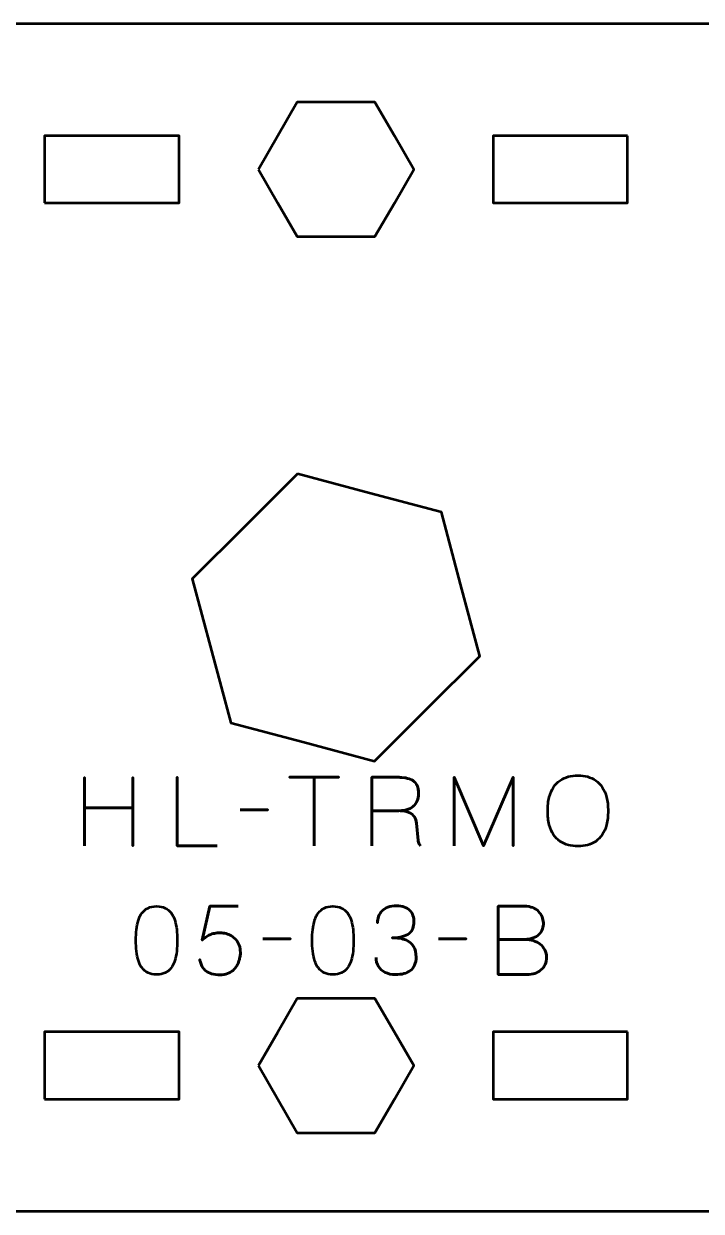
# Model space of a CAD drawing. Header units: centimetres. Extents: x -20.1 to -0.8, y -20.5 to -9.2.
# Drawn here: x -6.89 to -3.87, y -20.5 to -15.2 of the extents above; entities that cross this region are included whole.
import ezdxf

# ---------------------------------------------------------------- set-up
doc = ezdxf.new("R2010")
doc.units = ezdxf.units.CM
doc.header["$MEASUREMENT"] = 0
doc.layers.add('Layer 1', color=7, linetype='Continuous')

msp = doc.modelspace()

# ---------------------------------------------------------------- linework, layer by layer
at = {"layer": 'Layer 1', "lineweight": 53}
for points, knots in [([(-10.15, -15.69992), (-10.14992, -15.42286), (-9.92685, -15.19998), (-9.6499, -15.19998), (-9.6499, -15.19998), (-6.88331, -15.19998), (-4.11669, -15.19998), (-1.3501, -15.19998), (-1.3501, -15.19998), (-1.0731, -15.19998), (-0.85, -15.42307), (-0.85, -15.70007), (-0.85, -15.70007), (-0.85, -15.70007), (-0.85, -19.99993), (-0.85, -19.99993), (-0.85, -19.99993), (-0.85, -20.27706), (-1.0731, -20.50002), (-1.3501, -20.50002), (-1.3501, -20.50002), (-4.11669, -20.50002), (-6.88331, -20.50002), (-9.6499, -20.50002), (-9.6499, -20.50002), (-9.9269, -20.50002), (-10.15, -20.27693), (-10.15, -19.99993), (-10.15, -19.99993), (-10.15, -19.99993), (-10.15, -15.69992), (-10.15, -15.69992)], [0, 0, 0, 0, 0.125, 0.125, 0.125, 0.125, 0.25, 0.25, 0.25, 0.25, 0.375, 0.375, 0.375, 0.375, 0.5, 0.5, 0.5, 0.5, 0.625, 0.625, 0.625, 0.625, 0.75, 0.75, 0.75, 0.75, 0.875, 0.875, 0.875, 0.875, 1, 1, 1, 1]), ([(-5.84641, -15.85001), (-5.84641, -15.85001), (-5.75981, -15.7), (-5.75981, -15.7), (-5.75981, -15.7), (-5.75981, -15.7), (-5.67321, -15.55001), (-5.67321, -15.55001), (-5.67321, -15.55001), (-5.67321, -15.55001), (-5.5, -15.55001), (-5.5, -15.55001), (-5.5, -15.55001), (-5.5, -15.55001), (-5.32679, -15.55001), (-5.32679, -15.55001), (-5.32679, -15.55001), (-5.32679, -15.55001), (-5.24019, -15.7), (-5.24019, -15.7), (-5.24019, -15.7), (-5.24019, -15.7), (-5.15359, -15.85001), (-5.15359, -15.85001), (-5.15359, -15.85001), (-5.15359, -15.85001), (-5.24019, -16.00002), (-5.24019, -16.00002), (-5.24019, -16.00002), (-5.24019, -16.00002), (-5.32679, -16.15001), (-5.32679, -16.15001), (-5.32679, -16.15001), (-5.32679, -16.15001), (-5.5, -16.15001), (-5.5, -16.15001), (-5.5, -16.15001), (-5.5, -16.15001), (-5.67321, -16.15001), (-5.67321, -16.15001), (-5.67321, -16.15001), (-5.67321, -16.15001), (-5.75981, -16.00002), (-5.75981, -16.00002), (-5.75981, -16.00002), (-5.75981, -16.00002), (-5.84641, -15.85001), (-5.84641, -15.85001)], [0, 0, 0, 0, 0.0833333, 0.0833333, 0.0833333, 0.0833333, 0.1666667, 0.1666667, 0.1666667, 0.1666667, 0.25, 0.25, 0.25, 0.25, 0.3333333, 0.3333333, 0.3333333, 0.3333333, 0.4166667, 0.4166667, 0.4166667, 0.4166667, 0.5, 0.5, 0.5, 0.5, 0.5833333, 0.5833333, 0.5833333, 0.5833333, 0.6666667, 0.6666667, 0.6666667, 0.6666667, 0.75, 0.75, 0.75, 0.75, 0.8333333, 0.8333333, 0.8333333, 0.8333333, 0.9166667, 0.9166667, 0.9166667, 0.9166667, 1, 1, 1, 1]), ([(-6.79995, -15.99993), (-6.79995, -15.99993), (-6.79995, -15.69992), (-6.79995, -15.69992), (-6.79995, -15.69992), (-6.79995, -15.69992), (-6.19996, -15.69992), (-6.19996, -15.69992), (-6.19996, -15.69992), (-6.19996, -15.69992), (-6.19996, -15.99993), (-6.19996, -15.99993), (-6.19996, -15.99993), (-6.19996, -15.99993), (-6.79995, -15.99993), (-6.79995, -15.99993)], [0, 0, 0, 0, 0.25, 0.25, 0.25, 0.25, 0.5, 0.5, 0.5, 0.5, 0.75, 0.75, 0.75, 0.75, 1, 1, 1, 1]), ([(-4.20005, -15.69993), (-4.20005, -15.69993), (-4.20005, -15.99993), (-4.20005, -15.99993), (-4.20005, -15.99993), (-4.20005, -15.99993), (-4.80004, -15.99993), (-4.80004, -15.99993), (-4.80004, -15.99993), (-4.80004, -15.99993), (-4.80004, -15.69993), (-4.80004, -15.69993), (-4.80004, -15.69993), (-4.80004, -15.69993), (-4.20005, -15.69993), (-4.20005, -15.69993)], [0, 0, 0, 0, 0.25, 0.25, 0.25, 0.25, 0.5, 0.5, 0.5, 0.5, 0.75, 0.75, 0.75, 0.75, 1, 1, 1, 1]), ([(-5.67184, -17.20867), (-5.67184, -17.20867), (-5.35118, -17.29459), (-5.35118, -17.29459), (-5.35118, -17.29459), (-5.35118, -17.29459), (-5.03052, -17.38051), (-5.03052, -17.38051), (-5.03052, -17.38051), (-5.03052, -17.38051), (-4.94459, -17.70118), (-4.94459, -17.70118), (-4.94459, -17.70118), (-4.94459, -17.70118), (-4.85867, -18.02185), (-4.85867, -18.02185), (-4.85867, -18.02185), (-4.85867, -18.02185), (-5.09341, -18.25659), (-5.09341, -18.25659), (-5.09341, -18.25659), (-5.09341, -18.25659), (-5.32816, -18.49133), (-5.32816, -18.49133), (-5.32816, -18.49133), (-5.32816, -18.49133), (-5.64882, -18.40541), (-5.64882, -18.40541), (-5.64882, -18.40541), (-5.64882, -18.40541), (-5.96948, -18.31949), (-5.96948, -18.31949), (-5.96948, -18.31949), (-5.96948, -18.31949), (-6.05541, -17.99882), (-6.05541, -17.99882), (-6.05541, -17.99882), (-6.05541, -17.99882), (-6.14133, -17.67815), (-6.14133, -17.67815), (-6.14133, -17.67815), (-6.14133, -17.67815), (-5.90659, -17.44341), (-5.90659, -17.44341), (-5.90659, -17.44341), (-5.90659, -17.44341), (-5.67184, -17.20867), (-5.67184, -17.20867)], [0, 0, 0, 0, 0.0833333, 0.0833333, 0.0833333, 0.0833333, 0.1666667, 0.1666667, 0.1666667, 0.1666667, 0.25, 0.25, 0.25, 0.25, 0.3333333, 0.3333333, 0.3333333, 0.3333333, 0.4166667, 0.4166667, 0.4166667, 0.4166667, 0.5, 0.5, 0.5, 0.5, 0.5833333, 0.5833333, 0.5833333, 0.5833333, 0.6666667, 0.6666667, 0.6666667, 0.6666667, 0.75, 0.75, 0.75, 0.75, 0.8333333, 0.8333333, 0.8333333, 0.8333333, 0.9166667, 0.9166667, 0.9166667, 0.9166667, 1, 1, 1, 1]), ([(-5.84641, -19.85001), (-5.84641, -19.85001), (-5.75981, -19.7), (-5.75981, -19.7), (-5.75981, -19.7), (-5.75981, -19.7), (-5.67321, -19.55001), (-5.67321, -19.55001), (-5.67321, -19.55001), (-5.67321, -19.55001), (-5.5, -19.55001), (-5.5, -19.55001), (-5.5, -19.55001), (-5.5, -19.55001), (-5.32679, -19.55001), (-5.32679, -19.55001), (-5.32679, -19.55001), (-5.32679, -19.55001), (-5.24019, -19.7), (-5.24019, -19.7), (-5.24019, -19.7), (-5.24019, -19.7), (-5.15359, -19.85001), (-5.15359, -19.85001), (-5.15359, -19.85001), (-5.15359, -19.85001), (-5.24019, -20.00002), (-5.24019, -20.00002), (-5.24019, -20.00002), (-5.24019, -20.00002), (-5.32679, -20.15001), (-5.32679, -20.15001), (-5.32679, -20.15001), (-5.32679, -20.15001), (-5.5, -20.15001), (-5.5, -20.15001), (-5.5, -20.15001), (-5.5, -20.15001), (-5.67321, -20.15001), (-5.67321, -20.15001), (-5.67321, -20.15001), (-5.67321, -20.15001), (-5.75981, -20.00002), (-5.75981, -20.00002), (-5.75981, -20.00002), (-5.75981, -20.00002), (-5.84641, -19.85001), (-5.84641, -19.85001)], [0, 0, 0, 0, 0.0833333, 0.0833333, 0.0833333, 0.0833333, 0.1666667, 0.1666667, 0.1666667, 0.1666667, 0.25, 0.25, 0.25, 0.25, 0.3333333, 0.3333333, 0.3333333, 0.3333333, 0.4166667, 0.4166667, 0.4166667, 0.4166667, 0.5, 0.5, 0.5, 0.5, 0.5833333, 0.5833333, 0.5833333, 0.5833333, 0.6666667, 0.6666667, 0.6666667, 0.6666667, 0.75, 0.75, 0.75, 0.75, 0.8333333, 0.8333333, 0.8333333, 0.8333333, 0.9166667, 0.9166667, 0.9166667, 0.9166667, 1, 1, 1, 1]), ([(-6.79995, -19.99993), (-6.79995, -19.99993), (-6.79995, -19.69992), (-6.79995, -19.69992), (-6.79995, -19.69992), (-6.79995, -19.69992), (-6.19996, -19.69992), (-6.19996, -19.69992), (-6.19996, -19.69992), (-6.19996, -19.69992), (-6.19996, -19.99993), (-6.19996, -19.99993), (-6.19996, -19.99993), (-6.19996, -19.99993), (-6.79995, -19.99993), (-6.79995, -19.99993)], [0, 0, 0, 0, 0.25, 0.25, 0.25, 0.25, 0.5, 0.5, 0.5, 0.5, 0.75, 0.75, 0.75, 0.75, 1, 1, 1, 1]), ([(-4.20005, -19.69993), (-4.20005, -19.69993), (-4.20005, -19.99993), (-4.20005, -19.99993), (-4.20005, -19.99993), (-4.20005, -19.99993), (-4.80004, -19.99993), (-4.80004, -19.99993), (-4.80004, -19.99993), (-4.80004, -19.99993), (-4.80004, -19.69993), (-4.80004, -19.69993), (-4.80004, -19.69993), (-4.80004, -19.69993), (-4.20005, -19.69993), (-4.20005, -19.69993)], [0, 0, 0, 0, 0.25, 0.25, 0.25, 0.25, 0.5, 0.5, 0.5, 0.5, 0.75, 0.75, 0.75, 0.75, 1, 1, 1, 1])]:
    msp.add_open_spline(points, degree=3, knots=knots, dxfattribs=at)
at = {"layer": 'Layer 1', "color": 5, "lineweight": 53}
for points, knots in [([(-6.62161, -18.86838), (-6.62161, -18.86838), (-6.62161, -18.69947), (-6.62161, -18.69947), (-6.62161, -18.69947), (-6.62161, -18.69947), (-6.40614, -18.69947), (-6.40614, -18.69947), (-6.40614, -18.69947), (-6.40614, -18.69947), (-6.40614, -18.86838), (-6.40614, -18.86838), (-6.40614, -18.86838), (-6.40614, -18.86838), (-6.40614, -18.56358), (-6.40614, -18.56358), (-6.40614, -18.56358), (-6.40614, -18.56358), (-6.40614, -18.69947), (-6.40614, -18.69947), (-6.40614, -18.69947), (-6.40614, -18.69947), (-6.62161, -18.69947), (-6.62161, -18.69947), (-6.62161, -18.69947), (-6.62161, -18.69947), (-6.62161, -18.56358), (-6.62161, -18.56358), (-6.62161, -18.56358), (-6.62161, -18.56358), (-6.62161, -18.86838), (-6.62161, -18.86838)], [0, 0, 0, 0, 0.125, 0.125, 0.125, 0.125, 0.25, 0.25, 0.25, 0.25, 0.375, 0.375, 0.375, 0.375, 0.5, 0.5, 0.5, 0.5, 0.625, 0.625, 0.625, 0.625, 0.75, 0.75, 0.75, 0.75, 0.875, 0.875, 0.875, 0.875, 1, 1, 1, 1]), ([(-6.03022, -18.86838), (-6.03022, -18.86838), (-6.20844, -18.86838), (-6.20844, -18.86838), (-6.20844, -18.86838), (-6.20844, -18.86838), (-6.20844, -18.56316), (-6.20844, -18.56316), (-6.20844, -18.56316), (-6.20844, -18.56316), (-6.20844, -18.86838), (-6.20844, -18.86838), (-6.20844, -18.86838), (-6.20844, -18.86838), (-6.03022, -18.86838), (-6.03022, -18.86838)], [0, 0, 0, 0, 0.25, 0.25, 0.25, 0.25, 0.5, 0.5, 0.5, 0.5, 0.75, 0.75, 0.75, 0.75, 1, 1, 1, 1]), ([(-5.59843, -18.86838), (-5.59843, -18.86838), (-5.59843, -18.56316), (-5.59843, -18.56316), (-5.59843, -18.56316), (-5.59843, -18.56316), (-5.70807, -18.56316), (-5.70807, -18.56316), (-5.70807, -18.56316), (-5.70807, -18.56316), (-5.48794, -18.56316), (-5.48794, -18.56316), (-5.48794, -18.56316), (-5.48794, -18.56316), (-5.59843, -18.56316), (-5.59843, -18.56316), (-5.59843, -18.56316), (-5.59843, -18.56316), (-5.59843, -18.86838), (-5.59843, -18.86838)], [0, 0, 0, 0, 0.2, 0.2, 0.2, 0.2, 0.4, 0.4, 0.4, 0.4, 0.6, 0.6, 0.6, 0.6, 0.8, 0.8, 0.8, 0.8, 1, 1, 1, 1]), ([(-5.3402, -18.86838), (-5.3402, -18.86838), (-5.3402, -18.56316), (-5.3402, -18.56316), (-5.3402, -18.56316), (-5.3402, -18.56316), (-5.22886, -18.56316), (-5.22886, -18.56316), (-5.22886, -18.56316), (-5.21334, -18.56316), (-5.20008, -18.56422), (-5.18914, -18.56626), (-5.18914, -18.56626), (-5.17814, -18.56831), (-5.16903, -18.57127), (-5.16184, -18.57515), (-5.16184, -18.57515), (-5.15464, -18.57903), (-5.149, -18.58376), (-5.14483, -18.58933), (-5.14483, -18.58933), (-5.1406, -18.59484), (-5.13764, -18.60112), (-5.13573, -18.6081), (-5.13573, -18.6081), (-5.13383, -18.61509), (-5.1327, -18.62264), (-5.13235, -18.63089), (-5.13235, -18.63089), (-5.13185, -18.64126), (-5.13298, -18.65128), (-5.13566, -18.66095), (-5.13566, -18.66095), (-5.13841, -18.67068), (-5.14314, -18.67936), (-5.14984, -18.68712), (-5.14984, -18.68712), (-5.15662, -18.69489), (-5.16572, -18.70102), (-5.17729, -18.70561), (-5.17729, -18.70561), (-5.18886, -18.71013), (-5.20318, -18.71252), (-5.2204, -18.71259), (-5.2204, -18.71259), (-5.2204, -18.71259), (-5.3402, -18.71259), (-5.3402, -18.71259), (-5.3402, -18.71259), (-5.3402, -18.71259), (-5.2204, -18.71259), (-5.2204, -18.71259), (-5.2204, -18.71259), (-5.20354, -18.71252), (-5.18935, -18.71013), (-5.17785, -18.70561), (-5.17785, -18.70561), (-5.16635, -18.70102), (-5.15718, -18.69489), (-5.15034, -18.68712), (-5.15034, -18.68712), (-5.14349, -18.67936), (-5.1387, -18.67068), (-5.13587, -18.66095), (-5.13587, -18.66095), (-5.13305, -18.65128), (-5.13185, -18.64126), (-5.13235, -18.63089), (-5.13235, -18.63089), (-5.13277, -18.62059), (-5.13453, -18.61128), (-5.13764, -18.60295), (-5.13764, -18.60295), (-5.14067, -18.5947), (-5.14575, -18.58757), (-5.15281, -18.58164), (-5.15281, -18.58164), (-5.15986, -18.57572), (-5.1696, -18.57113), (-5.18195, -18.56796), (-5.18195, -18.56796), (-5.19429, -18.56478), (-5.20996, -18.56316), (-5.22886, -18.56316), (-5.22886, -18.56316), (-5.22886, -18.56316), (-5.3402, -18.56316), (-5.3402, -18.56316), (-5.3402, -18.56316), (-5.3402, -18.56316), (-5.3402, -18.86838), (-5.3402, -18.86838)], [0, 0, 0, 0, 0.0434783, 0.0434783, 0.0434783, 0.0434783, 0.0869565, 0.0869565, 0.0869565, 0.0869565, 0.1304348, 0.1304348, 0.1304348, 0.1304348, 0.173913, 0.173913, 0.173913, 0.173913, 0.2173913, 0.2173913, 0.2173913, 0.2173913, 0.2608696, 0.2608696, 0.2608696, 0.2608696, 0.3043478, 0.3043478, 0.3043478, 0.3043478, 0.3478261, 0.3478261, 0.3478261, 0.3478261, 0.3913043, 0.3913043, 0.3913043, 0.3913043, 0.4347826, 0.4347826, 0.4347826, 0.4347826, 0.4782609, 0.4782609, 0.4782609, 0.4782609, 0.5217391, 0.5217391, 0.5217391, 0.5217391, 0.5652174, 0.5652174, 0.5652174, 0.5652174, 0.6086957, 0.6086957, 0.6086957, 0.6086957, 0.6521739, 0.6521739, 0.6521739, 0.6521739, 0.6956522, 0.6956522, 0.6956522, 0.6956522, 0.7391304, 0.7391304, 0.7391304, 0.7391304, 0.7826087, 0.7826087, 0.7826087, 0.7826087, 0.826087, 0.826087, 0.826087, 0.826087, 0.8695652, 0.8695652, 0.8695652, 0.8695652, 0.9130435, 0.9130435, 0.9130435, 0.9130435, 0.9565217, 0.9565217, 0.9565217, 0.9565217, 1, 1, 1, 1]), ([(-4.97317, -18.86838), (-4.97317, -18.86838), (-4.97317, -18.56316), (-4.97317, -18.56316), (-4.97317, -18.56316), (-4.97317, -18.56316), (-4.84194, -18.86838), (-4.84194, -18.86838), (-4.84194, -18.86838), (-4.84194, -18.86838), (-4.71028, -18.56316), (-4.71028, -18.56316), (-4.71028, -18.56316), (-4.71028, -18.56316), (-4.71028, -18.86838), (-4.71028, -18.86838), (-4.71028, -18.86838), (-4.71028, -18.86838), (-4.71028, -18.56316), (-4.71028, -18.56316), (-4.71028, -18.56316), (-4.71028, -18.56316), (-4.84194, -18.86838), (-4.84194, -18.86838), (-4.84194, -18.86838), (-4.84194, -18.86838), (-4.97317, -18.56316), (-4.97317, -18.56316), (-4.97317, -18.56316), (-4.97317, -18.56316), (-4.97317, -18.86838), (-4.97317, -18.86838)], [0, 0, 0, 0, 0.125, 0.125, 0.125, 0.125, 0.25, 0.25, 0.25, 0.25, 0.375, 0.375, 0.375, 0.375, 0.5, 0.5, 0.5, 0.5, 0.625, 0.625, 0.625, 0.625, 0.75, 0.75, 0.75, 0.75, 0.875, 0.875, 0.875, 0.875, 1, 1, 1, 1]), ([(-4.42157, -18.87092), (-4.40668, -18.87099), (-4.39257, -18.86923), (-4.3791, -18.86577), (-4.3791, -18.86577), (-4.36569, -18.86224), (-4.35342, -18.85674), (-4.3422, -18.84912), (-4.3422, -18.84912), (-4.33098, -18.84157), (-4.32124, -18.83162), (-4.31299, -18.81934), (-4.31299, -18.81934), (-4.30473, -18.80707), (-4.29838, -18.79218), (-4.29387, -18.77468), (-4.29387, -18.77468), (-4.28928, -18.75719), (-4.28702, -18.73679), (-4.28695, -18.71344), (-4.28695, -18.71344), (-4.28702, -18.69009), (-4.28928, -18.6697), (-4.29387, -18.65213), (-4.29387, -18.65213), (-4.29838, -18.63456), (-4.30473, -18.6196), (-4.31299, -18.60726), (-4.31299, -18.60726), (-4.32124, -18.59491), (-4.33098, -18.58489), (-4.3422, -18.5772), (-4.3422, -18.5772), (-4.35342, -18.56951), (-4.36569, -18.56394), (-4.3791, -18.56034), (-4.3791, -18.56034), (-4.39257, -18.55681), (-4.40668, -18.55505), (-4.42157, -18.55512), (-4.42157, -18.55512), (-4.43646, -18.55505), (-4.45057, -18.55681), (-4.46405, -18.56034), (-4.46405, -18.56034), (-4.47745, -18.56394), (-4.48973, -18.56951), (-4.50095, -18.5772), (-4.50095, -18.5772), (-4.51216, -18.58489), (-4.5219, -18.59491), (-4.53016, -18.60726), (-4.53016, -18.60726), (-4.53841, -18.6196), (-4.54476, -18.63456), (-4.54928, -18.65213), (-4.54928, -18.65213), (-4.55386, -18.6697), (-4.55612, -18.69009), (-4.55619, -18.71344), (-4.55619, -18.71344), (-4.55612, -18.73679), (-4.55386, -18.75719), (-4.54928, -18.77468), (-4.54928, -18.77468), (-4.54476, -18.79218), (-4.53841, -18.80707), (-4.53016, -18.81934), (-4.53016, -18.81934), (-4.5219, -18.83162), (-4.51216, -18.84157), (-4.50095, -18.84912), (-4.50095, -18.84912), (-4.48973, -18.85674), (-4.47745, -18.86224), (-4.46405, -18.86577), (-4.46405, -18.86577), (-4.45057, -18.86923), (-4.43646, -18.87099), (-4.42157, -18.87092)], [0, 0, 0, 0, 0.05, 0.05, 0.05, 0.05, 0.1, 0.1, 0.1, 0.1, 0.15, 0.15, 0.15, 0.15, 0.2, 0.2, 0.2, 0.2, 0.25, 0.25, 0.25, 0.25, 0.3, 0.3, 0.3, 0.3, 0.35, 0.35, 0.35, 0.35, 0.4, 0.4, 0.4, 0.4, 0.45, 0.45, 0.45, 0.45, 0.5, 0.5, 0.5, 0.5, 0.55, 0.55, 0.55, 0.55, 0.6, 0.6, 0.6, 0.6, 0.65, 0.65, 0.65, 0.65, 0.7, 0.7, 0.7, 0.7, 0.75, 0.75, 0.75, 0.75, 0.8, 0.8, 0.8, 0.8, 0.85, 0.85, 0.85, 0.85, 0.9, 0.9, 0.9, 0.9, 0.95, 0.95, 0.95, 0.95, 1, 1, 1, 1]), ([(-4.42157, -18.87092), (-4.40668, -18.87099), (-4.39257, -18.86923), (-4.3791, -18.86577), (-4.3791, -18.86577), (-4.36569, -18.86224), (-4.35342, -18.85674), (-4.3422, -18.84912), (-4.3422, -18.84912), (-4.33098, -18.84157), (-4.32124, -18.83162), (-4.31299, -18.81934), (-4.31299, -18.81934), (-4.30473, -18.80707), (-4.29838, -18.79218), (-4.29387, -18.77468), (-4.29387, -18.77468), (-4.28928, -18.75719), (-4.28702, -18.73679), (-4.28695, -18.71344), (-4.28695, -18.71344), (-4.28702, -18.69009), (-4.28928, -18.6697), (-4.29387, -18.65213), (-4.29387, -18.65213), (-4.29838, -18.63456), (-4.30473, -18.6196), (-4.31299, -18.60726), (-4.31299, -18.60726), (-4.32124, -18.59491), (-4.33098, -18.58489), (-4.3422, -18.5772), (-4.3422, -18.5772), (-4.35342, -18.56951), (-4.36569, -18.56394), (-4.3791, -18.56034), (-4.3791, -18.56034), (-4.39257, -18.55681), (-4.40668, -18.55505), (-4.42157, -18.55512), (-4.42157, -18.55512), (-4.43646, -18.55505), (-4.45057, -18.55681), (-4.46405, -18.56034), (-4.46405, -18.56034), (-4.47745, -18.56394), (-4.48973, -18.56951), (-4.50095, -18.5772), (-4.50095, -18.5772), (-4.51216, -18.58489), (-4.5219, -18.59491), (-4.53016, -18.60726), (-4.53016, -18.60726), (-4.53841, -18.6196), (-4.54476, -18.63456), (-4.54928, -18.65213), (-4.54928, -18.65213), (-4.55386, -18.6697), (-4.55612, -18.69009), (-4.55619, -18.71344), (-4.55619, -18.71344), (-4.55612, -18.73679), (-4.55386, -18.75719), (-4.54928, -18.77468), (-4.54928, -18.77468), (-4.54476, -18.79218), (-4.53841, -18.80707), (-4.53016, -18.81934), (-4.53016, -18.81934), (-4.5219, -18.83162), (-4.51216, -18.84157), (-4.50095, -18.84912), (-4.50095, -18.84912), (-4.48973, -18.85674), (-4.47745, -18.86224), (-4.46405, -18.86577), (-4.46405, -18.86577), (-4.45057, -18.86923), (-4.43646, -18.87099), (-4.42157, -18.87092)], [0, 0, 0, 0, 0.05, 0.05, 0.05, 0.05, 0.1, 0.1, 0.1, 0.1, 0.15, 0.15, 0.15, 0.15, 0.2, 0.2, 0.2, 0.2, 0.25, 0.25, 0.25, 0.25, 0.3, 0.3, 0.3, 0.3, 0.35, 0.35, 0.35, 0.35, 0.4, 0.4, 0.4, 0.4, 0.45, 0.45, 0.45, 0.45, 0.5, 0.5, 0.5, 0.5, 0.55, 0.55, 0.55, 0.55, 0.6, 0.6, 0.6, 0.6, 0.65, 0.65, 0.65, 0.65, 0.7, 0.7, 0.7, 0.7, 0.75, 0.75, 0.75, 0.75, 0.8, 0.8, 0.8, 0.8, 0.85, 0.85, 0.85, 0.85, 0.9, 0.9, 0.9, 0.9, 0.95, 0.95, 0.95, 0.95, 1, 1, 1, 1]), ([(-5.9282, -18.70878), (-5.9282, -18.70878), (-5.80501, -18.70878), (-5.80501, -18.70878), (-5.80501, -18.70878), (-5.80501, -18.70878), (-5.9282, -18.70878), (-5.9282, -18.70878)], [0, 0, 0, 0, 0.5, 0.5, 0.5, 0.5, 1, 1, 1, 1]), ([(-5.12303, -18.86838), (-5.12585, -18.86633), (-5.12797, -18.86386), (-5.12952, -18.86097), (-5.12952, -18.86097), (-5.13108, -18.85808), (-5.13213, -18.85519), (-5.13277, -18.85236), (-5.13277, -18.85236), (-5.13333, -18.84961), (-5.13362, -18.84728), (-5.13362, -18.84552), (-5.13362, -18.84552), (-5.13362, -18.84552), (-5.14124, -18.76847), (-5.14124, -18.76847), (-5.14124, -18.76847), (-5.14208, -18.7574), (-5.14533, -18.74766), (-5.1509, -18.73933), (-5.1509, -18.73933), (-5.15655, -18.73094), (-5.16459, -18.72445), (-5.17517, -18.71972), (-5.17517, -18.71972), (-5.18569, -18.71506), (-5.19881, -18.71267), (-5.21447, -18.71259), (-5.21447, -18.71259), (-5.19881, -18.71267), (-5.18569, -18.71506), (-5.17517, -18.71972), (-5.17517, -18.71972), (-5.16459, -18.72445), (-5.15655, -18.73094), (-5.1509, -18.73933), (-5.1509, -18.73933), (-5.14533, -18.74766), (-5.14208, -18.7574), (-5.14124, -18.76847), (-5.14124, -18.76847), (-5.14124, -18.76847), (-5.13362, -18.84552), (-5.13362, -18.84552), (-5.13362, -18.84552), (-5.13362, -18.84728), (-5.13333, -18.84961), (-5.13277, -18.85236), (-5.13277, -18.85236), (-5.13213, -18.85519), (-5.13108, -18.85808), (-5.12952, -18.86097), (-5.12952, -18.86097), (-5.12797, -18.86386), (-5.12585, -18.86633), (-5.12303, -18.86838)], [0, 0, 0, 0, 0.0714286, 0.0714286, 0.0714286, 0.0714286, 0.1428571, 0.1428571, 0.1428571, 0.1428571, 0.2142857, 0.2142857, 0.2142857, 0.2142857, 0.2857143, 0.2857143, 0.2857143, 0.2857143, 0.3571429, 0.3571429, 0.3571429, 0.3571429, 0.4285714, 0.4285714, 0.4285714, 0.4285714, 0.5, 0.5, 0.5, 0.5, 0.5714286, 0.5714286, 0.5714286, 0.5714286, 0.6428571, 0.6428571, 0.6428571, 0.6428571, 0.7142857, 0.7142857, 0.7142857, 0.7142857, 0.7857143, 0.7857143, 0.7857143, 0.7857143, 0.8571429, 0.8571429, 0.8571429, 0.8571429, 0.9285714, 0.9285714, 0.9285714, 0.9285714, 1, 1, 1, 1]), ([(-6.30051, -19.44369), (-6.2857, -19.44362), (-6.27293, -19.44101), (-6.26227, -19.43593), (-6.26227, -19.43593), (-6.25169, -19.43085), (-6.24287, -19.42358), (-6.23582, -19.41434), (-6.23582, -19.41434), (-6.22883, -19.40503), (-6.22333, -19.39402), (-6.21924, -19.38132), (-6.21924, -19.38132), (-6.21521, -19.36862), (-6.21232, -19.35472), (-6.2107, -19.33948), (-6.2107, -19.33948), (-6.209, -19.32424), (-6.20816, -19.30822), (-6.20823, -19.29129), (-6.20823, -19.29129), (-6.20816, -19.27443), (-6.209, -19.25841), (-6.2107, -19.24324), (-6.2107, -19.24324), (-6.21232, -19.22807), (-6.21521, -19.2141), (-6.21924, -19.2014), (-6.21924, -19.2014), (-6.22333, -19.18877), (-6.22883, -19.17777), (-6.23582, -19.16838), (-6.23582, -19.16838), (-6.24287, -19.15907), (-6.25169, -19.1518), (-6.26227, -19.14672), (-6.26227, -19.14672), (-6.27293, -19.14157), (-6.2857, -19.13896), (-6.30051, -19.13889), (-6.30051, -19.13889), (-6.31533, -19.13896), (-6.3281, -19.14157), (-6.33876, -19.14672), (-6.33876, -19.14672), (-6.34934, -19.1518), (-6.35816, -19.15907), (-6.36521, -19.16838), (-6.36521, -19.16838), (-6.3722, -19.17777), (-6.3777, -19.18877), (-6.38179, -19.2014), (-6.38179, -19.2014), (-6.38582, -19.2141), (-6.38871, -19.22807), (-6.39033, -19.24324), (-6.39033, -19.24324), (-6.39202, -19.25841), (-6.39287, -19.27443), (-6.3928, -19.29129), (-6.3928, -19.29129), (-6.39287, -19.30822), (-6.39202, -19.32424), (-6.39033, -19.33948), (-6.39033, -19.33948), (-6.38871, -19.35472), (-6.38582, -19.36862), (-6.38179, -19.38132), (-6.38179, -19.38132), (-6.3777, -19.39402), (-6.3722, -19.40503), (-6.36521, -19.41434), (-6.36521, -19.41434), (-6.35816, -19.42358), (-6.34934, -19.43085), (-6.33876, -19.43593), (-6.33876, -19.43593), (-6.3281, -19.44101), (-6.31533, -19.44362), (-6.30051, -19.44369)], [0, 0, 0, 0, 0.05, 0.05, 0.05, 0.05, 0.1, 0.1, 0.1, 0.1, 0.15, 0.15, 0.15, 0.15, 0.2, 0.2, 0.2, 0.2, 0.25, 0.25, 0.25, 0.25, 0.3, 0.3, 0.3, 0.3, 0.35, 0.35, 0.35, 0.35, 0.4, 0.4, 0.4, 0.4, 0.45, 0.45, 0.45, 0.45, 0.5, 0.5, 0.5, 0.5, 0.55, 0.55, 0.55, 0.55, 0.6, 0.6, 0.6, 0.6, 0.65, 0.65, 0.65, 0.65, 0.7, 0.7, 0.7, 0.7, 0.75, 0.75, 0.75, 0.75, 0.8, 0.8, 0.8, 0.8, 0.85, 0.85, 0.85, 0.85, 0.9, 0.9, 0.9, 0.9, 0.95, 0.95, 0.95, 0.95, 1, 1, 1, 1]), ([(-6.30051, -19.44369), (-6.2857, -19.44362), (-6.27293, -19.44101), (-6.26227, -19.43593), (-6.26227, -19.43593), (-6.25169, -19.43085), (-6.24287, -19.42358), (-6.23582, -19.41434), (-6.23582, -19.41434), (-6.22883, -19.40503), (-6.22333, -19.39402), (-6.21924, -19.38132), (-6.21924, -19.38132), (-6.21521, -19.36862), (-6.21232, -19.35472), (-6.2107, -19.33948), (-6.2107, -19.33948), (-6.209, -19.32424), (-6.20816, -19.30822), (-6.20823, -19.29129), (-6.20823, -19.29129), (-6.20816, -19.27443), (-6.209, -19.25841), (-6.2107, -19.24324), (-6.2107, -19.24324), (-6.21232, -19.22807), (-6.21521, -19.2141), (-6.21924, -19.2014), (-6.21924, -19.2014), (-6.22333, -19.18877), (-6.22883, -19.17777), (-6.23582, -19.16838), (-6.23582, -19.16838), (-6.24287, -19.15907), (-6.25169, -19.1518), (-6.26227, -19.14672), (-6.26227, -19.14672), (-6.27293, -19.14157), (-6.2857, -19.13896), (-6.30051, -19.13889), (-6.30051, -19.13889), (-6.31533, -19.13896), (-6.3281, -19.14157), (-6.33876, -19.14672), (-6.33876, -19.14672), (-6.34934, -19.1518), (-6.35816, -19.15907), (-6.36521, -19.16838), (-6.36521, -19.16838), (-6.3722, -19.17777), (-6.3777, -19.18877), (-6.38179, -19.2014), (-6.38179, -19.2014), (-6.38582, -19.2141), (-6.38871, -19.22807), (-6.39033, -19.24324), (-6.39033, -19.24324), (-6.39202, -19.25841), (-6.39287, -19.27443), (-6.3928, -19.29129), (-6.3928, -19.29129), (-6.39287, -19.30822), (-6.39202, -19.32424), (-6.39033, -19.33948), (-6.39033, -19.33948), (-6.38871, -19.35472), (-6.38582, -19.36862), (-6.38179, -19.38132), (-6.38179, -19.38132), (-6.3777, -19.39402), (-6.3722, -19.40503), (-6.36521, -19.41434), (-6.36521, -19.41434), (-6.35816, -19.42358), (-6.34934, -19.43085), (-6.33876, -19.43593), (-6.33876, -19.43593), (-6.3281, -19.44101), (-6.31533, -19.44362), (-6.30051, -19.44369)], [0, 0, 0, 0, 0.05, 0.05, 0.05, 0.05, 0.1, 0.1, 0.1, 0.1, 0.15, 0.15, 0.15, 0.15, 0.2, 0.2, 0.2, 0.2, 0.25, 0.25, 0.25, 0.25, 0.3, 0.3, 0.3, 0.3, 0.35, 0.35, 0.35, 0.35, 0.4, 0.4, 0.4, 0.4, 0.45, 0.45, 0.45, 0.45, 0.5, 0.5, 0.5, 0.5, 0.55, 0.55, 0.55, 0.55, 0.6, 0.6, 0.6, 0.6, 0.65, 0.65, 0.65, 0.65, 0.7, 0.7, 0.7, 0.7, 0.75, 0.75, 0.75, 0.75, 0.8, 0.8, 0.8, 0.8, 0.85, 0.85, 0.85, 0.85, 0.9, 0.9, 0.9, 0.9, 0.95, 0.95, 0.95, 0.95, 1, 1, 1, 1]), ([(-5.93645, -19.13847), (-5.93645, -19.13847), (-6.06345, -19.13847), (-6.06345, -19.13847), (-6.06345, -19.13847), (-6.06345, -19.13847), (-6.09732, -19.29002), (-6.09732, -19.29002), (-6.09732, -19.29002), (-6.09139, -19.28494), (-6.08575, -19.28036), (-6.08031, -19.27633), (-6.08031, -19.27633), (-6.07495, -19.27231), (-6.06931, -19.26893), (-6.06331, -19.2661), (-6.06331, -19.2661), (-6.05738, -19.26328), (-6.05061, -19.26116), (-6.04299, -19.25968), (-6.04299, -19.25968), (-6.03544, -19.2582), (-6.02641, -19.25742), (-6.01604, -19.25742), (-6.01604, -19.25742), (-6.00757, -19.25742), (-5.9991, -19.25855), (-5.99064, -19.26088), (-5.99064, -19.26088), (-5.98217, -19.26314), (-5.97413, -19.2666), (-5.96651, -19.27118), (-5.96651, -19.27118), (-5.95882, -19.27584), (-5.95204, -19.28163), (-5.94612, -19.28861), (-5.94612, -19.28861), (-5.94012, -19.2956), (-5.93539, -19.30378), (-5.93201, -19.31316), (-5.93201, -19.31316), (-5.92855, -19.32255), (-5.92679, -19.3332), (-5.92672, -19.34505), (-5.92672, -19.34505), (-5.92664, -19.34943), (-5.92714, -19.35493), (-5.92813, -19.36142), (-5.92813, -19.36142), (-5.92904, -19.36791), (-5.93074, -19.37497), (-5.93314, -19.38245), (-5.93314, -19.38245), (-5.93553, -19.38993), (-5.93892, -19.39734), (-5.94322, -19.40467), (-5.94322, -19.40467), (-5.94753, -19.41201), (-5.95303, -19.41871), (-5.95966, -19.42478), (-5.95966, -19.42478), (-5.9663, -19.43085), (-5.97434, -19.43572), (-5.98372, -19.43939), (-5.98372, -19.43939), (-5.99318, -19.44298), (-6.00426, -19.44489), (-6.01688, -19.44496), (-6.01688, -19.44496), (-6.03198, -19.44489), (-6.04468, -19.44327), (-6.05498, -19.44023), (-6.05498, -19.44023), (-6.06529, -19.43713), (-6.07368, -19.43311), (-6.08017, -19.42803), (-6.08017, -19.42803), (-6.08673, -19.42295), (-6.09181, -19.41737), (-6.09548, -19.41131), (-6.09548, -19.41131), (-6.09915, -19.40524), (-6.1019, -19.39917), (-6.10374, -19.3931), (-6.10374, -19.3931), (-6.10557, -19.38703), (-6.10698, -19.38146), (-6.1079, -19.37638), (-6.1079, -19.37638), (-6.10698, -19.38146), (-6.10557, -19.38703), (-6.10374, -19.3931), (-6.10374, -19.3931), (-6.1019, -19.39917), (-6.09915, -19.40524), (-6.09548, -19.41131), (-6.09548, -19.41131), (-6.09181, -19.41737), (-6.08673, -19.42295), (-6.08017, -19.42803), (-6.08017, -19.42803), (-6.07368, -19.43311), (-6.06529, -19.43713), (-6.05498, -19.44023), (-6.05498, -19.44023), (-6.04468, -19.44327), (-6.03198, -19.44489), (-6.01688, -19.44496), (-6.01688, -19.44496), (-6.00426, -19.44489), (-5.99318, -19.44298), (-5.98372, -19.43939), (-5.98372, -19.43939), (-5.97434, -19.43572), (-5.9663, -19.43085), (-5.95966, -19.42478), (-5.95966, -19.42478), (-5.95303, -19.41871), (-5.94753, -19.41201), (-5.94322, -19.40467), (-5.94322, -19.40467), (-5.93892, -19.39734), (-5.93553, -19.38993), (-5.93314, -19.38245), (-5.93314, -19.38245), (-5.93074, -19.37497), (-5.92904, -19.36791), (-5.92813, -19.36142), (-5.92813, -19.36142), (-5.92714, -19.35493), (-5.92664, -19.34943), (-5.92672, -19.34505), (-5.92672, -19.34505), (-5.92679, -19.3332), (-5.92855, -19.32255), (-5.93201, -19.31316), (-5.93201, -19.31316), (-5.93539, -19.30378), (-5.94012, -19.2956), (-5.94612, -19.28861), (-5.94612, -19.28861), (-5.95204, -19.28163), (-5.95882, -19.27584), (-5.96651, -19.27118), (-5.96651, -19.27118), (-5.97413, -19.2666), (-5.98217, -19.26314), (-5.99064, -19.26088), (-5.99064, -19.26088), (-5.9991, -19.25855), (-6.00757, -19.25742), (-6.01604, -19.25742), (-6.01604, -19.25742), (-6.02641, -19.25742), (-6.03544, -19.2582), (-6.04299, -19.25968), (-6.04299, -19.25968), (-6.05061, -19.26116), (-6.05738, -19.26328), (-6.06331, -19.2661), (-6.06331, -19.2661), (-6.06931, -19.26893), (-6.07495, -19.27231), (-6.08031, -19.27633), (-6.08031, -19.27633), (-6.08575, -19.28036), (-6.09139, -19.28494), (-6.09732, -19.29002), (-6.09732, -19.29002), (-6.09732, -19.29002), (-6.06345, -19.13847), (-6.06345, -19.13847), (-6.06345, -19.13847), (-6.06345, -19.13847), (-5.93645, -19.13847), (-5.93645, -19.13847)], [0, 0, 0, 0, 0.0227273, 0.0227273, 0.0227273, 0.0227273, 0.0454545, 0.0454545, 0.0454545, 0.0454545, 0.0681818, 0.0681818, 0.0681818, 0.0681818, 0.0909091, 0.0909091, 0.0909091, 0.0909091, 0.1136364, 0.1136364, 0.1136364, 0.1136364, 0.1363636, 0.1363636, 0.1363636, 0.1363636, 0.1590909, 0.1590909, 0.1590909, 0.1590909, 0.1818182, 0.1818182, 0.1818182, 0.1818182, 0.2045455, 0.2045455, 0.2045455, 0.2045455, 0.2272727, 0.2272727, 0.2272727, 0.2272727, 0.25, 0.25, 0.25, 0.25, 0.2727273, 0.2727273, 0.2727273, 0.2727273, 0.2954545, 0.2954545, 0.2954545, 0.2954545, 0.3181818, 0.3181818, 0.3181818, 0.3181818, 0.3409091, 0.3409091, 0.3409091, 0.3409091, 0.3636364, 0.3636364, 0.3636364, 0.3636364, 0.3863636, 0.3863636, 0.3863636, 0.3863636, 0.4090909, 0.4090909, 0.4090909, 0.4090909, 0.4318182, 0.4318182, 0.4318182, 0.4318182, 0.4545455, 0.4545455, 0.4545455, 0.4545455, 0.4772727, 0.4772727, 0.4772727, 0.4772727, 0.5, 0.5, 0.5, 0.5, 0.5227273, 0.5227273, 0.5227273, 0.5227273, 0.5454545, 0.5454545, 0.5454545, 0.5454545, 0.5681818, 0.5681818, 0.5681818, 0.5681818, 0.5909091, 0.5909091, 0.5909091, 0.5909091, 0.6136364, 0.6136364, 0.6136364, 0.6136364, 0.6363636, 0.6363636, 0.6363636, 0.6363636, 0.6590909, 0.6590909, 0.6590909, 0.6590909, 0.6818182, 0.6818182, 0.6818182, 0.6818182, 0.7045455, 0.7045455, 0.7045455, 0.7045455, 0.7272727, 0.7272727, 0.7272727, 0.7272727, 0.75, 0.75, 0.75, 0.75, 0.7727273, 0.7727273, 0.7727273, 0.7727273, 0.7954545, 0.7954545, 0.7954545, 0.7954545, 0.8181818, 0.8181818, 0.8181818, 0.8181818, 0.8409091, 0.8409091, 0.8409091, 0.8409091, 0.8636364, 0.8636364, 0.8636364, 0.8636364, 0.8863636, 0.8863636, 0.8863636, 0.8863636, 0.9090909, 0.9090909, 0.9090909, 0.9090909, 0.9318182, 0.9318182, 0.9318182, 0.9318182, 0.9545455, 0.9545455, 0.9545455, 0.9545455, 0.9772727, 0.9772727, 0.9772727, 0.9772727, 1, 1, 1, 1]), ([(-5.51439, -19.44369), (-5.49958, -19.44362), (-5.48681, -19.44101), (-5.47615, -19.43593), (-5.47615, -19.43593), (-5.46557, -19.43085), (-5.45675, -19.42358), (-5.4497, -19.41434), (-5.4497, -19.41434), (-5.44271, -19.40503), (-5.43721, -19.39402), (-5.43312, -19.38132), (-5.43312, -19.38132), (-5.42909, -19.36862), (-5.4262, -19.35472), (-5.42458, -19.33948), (-5.42458, -19.33948), (-5.42288, -19.32424), (-5.42204, -19.30822), (-5.42211, -19.29129), (-5.42211, -19.29129), (-5.42204, -19.27443), (-5.42288, -19.25841), (-5.42458, -19.24324), (-5.42458, -19.24324), (-5.4262, -19.22807), (-5.42909, -19.2141), (-5.43312, -19.2014), (-5.43312, -19.2014), (-5.43721, -19.18877), (-5.44271, -19.17777), (-5.4497, -19.16838), (-5.4497, -19.16838), (-5.45675, -19.15907), (-5.46557, -19.1518), (-5.47615, -19.14672), (-5.47615, -19.14672), (-5.48681, -19.14157), (-5.49958, -19.13896), (-5.51439, -19.13889), (-5.51439, -19.13889), (-5.52921, -19.13896), (-5.54198, -19.14157), (-5.55264, -19.14672), (-5.55264, -19.14672), (-5.56322, -19.1518), (-5.57204, -19.15907), (-5.57909, -19.16838), (-5.57909, -19.16838), (-5.58608, -19.17777), (-5.59158, -19.18877), (-5.59567, -19.2014), (-5.59567, -19.2014), (-5.5997, -19.2141), (-5.60259, -19.22807), (-5.60421, -19.24324), (-5.60421, -19.24324), (-5.6059, -19.25841), (-5.60675, -19.27443), (-5.60668, -19.29129), (-5.60668, -19.29129), (-5.60675, -19.30822), (-5.6059, -19.32424), (-5.60421, -19.33948), (-5.60421, -19.33948), (-5.60259, -19.35472), (-5.5997, -19.36862), (-5.59567, -19.38132), (-5.59567, -19.38132), (-5.59158, -19.39402), (-5.58608, -19.40503), (-5.57909, -19.41434), (-5.57909, -19.41434), (-5.57204, -19.42358), (-5.56322, -19.43085), (-5.55264, -19.43593), (-5.55264, -19.43593), (-5.54198, -19.44101), (-5.52921, -19.44362), (-5.51439, -19.44369)], [0, 0, 0, 0, 0.05, 0.05, 0.05, 0.05, 0.1, 0.1, 0.1, 0.1, 0.15, 0.15, 0.15, 0.15, 0.2, 0.2, 0.2, 0.2, 0.25, 0.25, 0.25, 0.25, 0.3, 0.3, 0.3, 0.3, 0.35, 0.35, 0.35, 0.35, 0.4, 0.4, 0.4, 0.4, 0.45, 0.45, 0.45, 0.45, 0.5, 0.5, 0.5, 0.5, 0.55, 0.55, 0.55, 0.55, 0.6, 0.6, 0.6, 0.6, 0.65, 0.65, 0.65, 0.65, 0.7, 0.7, 0.7, 0.7, 0.75, 0.75, 0.75, 0.75, 0.8, 0.8, 0.8, 0.8, 0.85, 0.85, 0.85, 0.85, 0.9, 0.9, 0.9, 0.9, 0.95, 0.95, 0.95, 0.95, 1, 1, 1, 1]), ([(-5.51439, -19.44369), (-5.49958, -19.44362), (-5.48681, -19.44101), (-5.47615, -19.43593), (-5.47615, -19.43593), (-5.46557, -19.43085), (-5.45675, -19.42358), (-5.4497, -19.41434), (-5.4497, -19.41434), (-5.44271, -19.40503), (-5.43721, -19.39402), (-5.43312, -19.38132), (-5.43312, -19.38132), (-5.42909, -19.36862), (-5.4262, -19.35472), (-5.42458, -19.33948), (-5.42458, -19.33948), (-5.42288, -19.32424), (-5.42204, -19.30822), (-5.42211, -19.29129), (-5.42211, -19.29129), (-5.42204, -19.27443), (-5.42288, -19.25841), (-5.42458, -19.24324), (-5.42458, -19.24324), (-5.4262, -19.22807), (-5.42909, -19.2141), (-5.43312, -19.2014), (-5.43312, -19.2014), (-5.43721, -19.18877), (-5.44271, -19.17777), (-5.4497, -19.16838), (-5.4497, -19.16838), (-5.45675, -19.15907), (-5.46557, -19.1518), (-5.47615, -19.14672), (-5.47615, -19.14672), (-5.48681, -19.14157), (-5.49958, -19.13896), (-5.51439, -19.13889), (-5.51439, -19.13889), (-5.52921, -19.13896), (-5.54198, -19.14157), (-5.55264, -19.14672), (-5.55264, -19.14672), (-5.56322, -19.1518), (-5.57204, -19.15907), (-5.57909, -19.16838), (-5.57909, -19.16838), (-5.58608, -19.17777), (-5.59158, -19.18877), (-5.59567, -19.2014), (-5.59567, -19.2014), (-5.5997, -19.2141), (-5.60259, -19.22807), (-5.60421, -19.24324), (-5.60421, -19.24324), (-5.6059, -19.25841), (-5.60675, -19.27443), (-5.60668, -19.29129), (-5.60668, -19.29129), (-5.60675, -19.30822), (-5.6059, -19.32424), (-5.60421, -19.33948), (-5.60421, -19.33948), (-5.60259, -19.35472), (-5.5997, -19.36862), (-5.59567, -19.38132), (-5.59567, -19.38132), (-5.59158, -19.39402), (-5.58608, -19.40503), (-5.57909, -19.41434), (-5.57909, -19.41434), (-5.57204, -19.42358), (-5.56322, -19.43085), (-5.55264, -19.43593), (-5.55264, -19.43593), (-5.54198, -19.44101), (-5.52921, -19.44362), (-5.51439, -19.44369)], [0, 0, 0, 0, 0.05, 0.05, 0.05, 0.05, 0.1, 0.1, 0.1, 0.1, 0.15, 0.15, 0.15, 0.15, 0.2, 0.2, 0.2, 0.2, 0.25, 0.25, 0.25, 0.25, 0.3, 0.3, 0.3, 0.3, 0.35, 0.35, 0.35, 0.35, 0.4, 0.4, 0.4, 0.4, 0.45, 0.45, 0.45, 0.45, 0.5, 0.5, 0.5, 0.5, 0.55, 0.55, 0.55, 0.55, 0.6, 0.6, 0.6, 0.6, 0.65, 0.65, 0.65, 0.65, 0.7, 0.7, 0.7, 0.7, 0.75, 0.75, 0.75, 0.75, 0.8, 0.8, 0.8, 0.8, 0.85, 0.85, 0.85, 0.85, 0.9, 0.9, 0.9, 0.9, 0.95, 0.95, 0.95, 0.95, 1, 1, 1, 1]), ([(-5.32178, -19.36707), (-5.32171, -19.38231), (-5.31818, -19.39557), (-5.3112, -19.40707), (-5.3112, -19.40707), (-5.30421, -19.4185), (-5.29426, -19.42746), (-5.28128, -19.43388), (-5.28128, -19.43388), (-5.2683, -19.4403), (-5.25271, -19.44355), (-5.23457, -19.44369), (-5.23457, -19.44369), (-5.22096, -19.44369), (-5.20861, -19.44228), (-5.19739, -19.43932), (-5.19739, -19.43932), (-5.18624, -19.43635), (-5.17665, -19.43177), (-5.16853, -19.42549), (-5.16853, -19.42549), (-5.16042, -19.41921), (-5.15421, -19.41109), (-5.14977, -19.40122), (-5.14977, -19.40122), (-5.14539, -19.39127), (-5.14321, -19.37934), (-5.14314, -19.36537), (-5.14314, -19.36537), (-5.14306, -19.34675), (-5.14687, -19.33101), (-5.15442, -19.31824), (-5.15442, -19.31824), (-5.16197, -19.30547), (-5.17369, -19.29588), (-5.18942, -19.28932), (-5.18942, -19.28932), (-5.20515, -19.28275), (-5.22533, -19.27944), (-5.24981, -19.27944), (-5.24981, -19.27944), (-5.23154, -19.27951), (-5.21623, -19.27782), (-5.20374, -19.27436), (-5.20374, -19.27436), (-5.19132, -19.2709), (-5.18138, -19.26603), (-5.1739, -19.25968), (-5.1739, -19.25968), (-5.16642, -19.2534), (-5.16099, -19.24592), (-5.15774, -19.23732), (-5.15774, -19.23732), (-5.15442, -19.22878), (-5.1528, -19.2194), (-5.15287, -19.20917), (-5.15287, -19.20917), (-5.1528, -19.19893), (-5.15421, -19.18948), (-5.15703, -19.18073), (-5.15703, -19.18073), (-5.15979, -19.17198), (-5.1643, -19.16429), (-5.17044, -19.15773), (-5.17044, -19.15773), (-5.17658, -19.15117), (-5.18469, -19.14602), (-5.19464, -19.14235), (-5.19464, -19.14235), (-5.20466, -19.13868), (-5.21687, -19.13685), (-5.23119, -19.13678), (-5.23119, -19.13678), (-5.24544, -19.13685), (-5.25793, -19.13896), (-5.26851, -19.14306), (-5.26851, -19.14306), (-5.27917, -19.14715), (-5.28791, -19.15272), (-5.29497, -19.15985), (-5.29497, -19.15985), (-5.30195, -19.16697), (-5.30718, -19.17509), (-5.31063, -19.18426), (-5.31063, -19.18426), (-5.31416, -19.19343), (-5.31585, -19.20317), (-5.31585, -19.2134), (-5.31585, -19.2134), (-5.31585, -19.20317), (-5.31416, -19.19343), (-5.31063, -19.18426), (-5.31063, -19.18426), (-5.30718, -19.17509), (-5.30195, -19.16697), (-5.29497, -19.15985), (-5.29497, -19.15985), (-5.28791, -19.15272), (-5.27917, -19.14715), (-5.26851, -19.14306), (-5.26851, -19.14306), (-5.25793, -19.13896), (-5.24544, -19.13685), (-5.23119, -19.13678), (-5.23119, -19.13678), (-5.21687, -19.13685), (-5.20466, -19.13868), (-5.19464, -19.14235), (-5.19464, -19.14235), (-5.18469, -19.14602), (-5.17658, -19.15117), (-5.17044, -19.15773), (-5.17044, -19.15773), (-5.1643, -19.16429), (-5.15979, -19.17198), (-5.15703, -19.18073), (-5.15703, -19.18073), (-5.15421, -19.18948), (-5.1528, -19.19893), (-5.15287, -19.20917), (-5.15287, -19.20917), (-5.1528, -19.2194), (-5.15442, -19.22878), (-5.15774, -19.23732), (-5.15774, -19.23732), (-5.16099, -19.24592), (-5.16642, -19.2534), (-5.1739, -19.25968), (-5.1739, -19.25968), (-5.18138, -19.26603), (-5.19132, -19.2709), (-5.20374, -19.27436), (-5.20374, -19.27436), (-5.21623, -19.27782), (-5.23154, -19.27951), (-5.24981, -19.27944), (-5.24981, -19.27944), (-5.22533, -19.27944), (-5.20515, -19.28275), (-5.18942, -19.28932), (-5.18942, -19.28932), (-5.17369, -19.29588), (-5.16197, -19.30547), (-5.15442, -19.31824), (-5.15442, -19.31824), (-5.14687, -19.33101), (-5.14306, -19.34675), (-5.14314, -19.36537), (-5.14314, -19.36537), (-5.14321, -19.37934), (-5.14539, -19.39127), (-5.14977, -19.40122), (-5.14977, -19.40122), (-5.15421, -19.41109), (-5.16042, -19.41921), (-5.16853, -19.42549), (-5.16853, -19.42549), (-5.17665, -19.43177), (-5.18624, -19.43635), (-5.19739, -19.43932), (-5.19739, -19.43932), (-5.20861, -19.44228), (-5.22096, -19.44369), (-5.23457, -19.44369), (-5.23457, -19.44369), (-5.25271, -19.44355), (-5.2683, -19.4403), (-5.28128, -19.43388), (-5.28128, -19.43388), (-5.29426, -19.42746), (-5.30421, -19.4185), (-5.3112, -19.40707), (-5.3112, -19.40707), (-5.31818, -19.39557), (-5.32171, -19.38231), (-5.32178, -19.36707)], [0, 0, 0, 0, 0.0227273, 0.0227273, 0.0227273, 0.0227273, 0.0454545, 0.0454545, 0.0454545, 0.0454545, 0.0681818, 0.0681818, 0.0681818, 0.0681818, 0.0909091, 0.0909091, 0.0909091, 0.0909091, 0.1136364, 0.1136364, 0.1136364, 0.1136364, 0.1363636, 0.1363636, 0.1363636, 0.1363636, 0.1590909, 0.1590909, 0.1590909, 0.1590909, 0.1818182, 0.1818182, 0.1818182, 0.1818182, 0.2045455, 0.2045455, 0.2045455, 0.2045455, 0.2272727, 0.2272727, 0.2272727, 0.2272727, 0.25, 0.25, 0.25, 0.25, 0.2727273, 0.2727273, 0.2727273, 0.2727273, 0.2954545, 0.2954545, 0.2954545, 0.2954545, 0.3181818, 0.3181818, 0.3181818, 0.3181818, 0.3409091, 0.3409091, 0.3409091, 0.3409091, 0.3636364, 0.3636364, 0.3636364, 0.3636364, 0.3863636, 0.3863636, 0.3863636, 0.3863636, 0.4090909, 0.4090909, 0.4090909, 0.4090909, 0.4318182, 0.4318182, 0.4318182, 0.4318182, 0.4545455, 0.4545455, 0.4545455, 0.4545455, 0.4772727, 0.4772727, 0.4772727, 0.4772727, 0.5, 0.5, 0.5, 0.5, 0.5227273, 0.5227273, 0.5227273, 0.5227273, 0.5454545, 0.5454545, 0.5454545, 0.5454545, 0.5681818, 0.5681818, 0.5681818, 0.5681818, 0.5909091, 0.5909091, 0.5909091, 0.5909091, 0.6136364, 0.6136364, 0.6136364, 0.6136364, 0.6363636, 0.6363636, 0.6363636, 0.6363636, 0.6590909, 0.6590909, 0.6590909, 0.6590909, 0.6818182, 0.6818182, 0.6818182, 0.6818182, 0.7045455, 0.7045455, 0.7045455, 0.7045455, 0.7272727, 0.7272727, 0.7272727, 0.7272727, 0.75, 0.75, 0.75, 0.75, 0.7727273, 0.7727273, 0.7727273, 0.7727273, 0.7954545, 0.7954545, 0.7954545, 0.7954545, 0.8181818, 0.8181818, 0.8181818, 0.8181818, 0.8409091, 0.8409091, 0.8409091, 0.8409091, 0.8636364, 0.8636364, 0.8636364, 0.8636364, 0.8863636, 0.8863636, 0.8863636, 0.8863636, 0.9090909, 0.9090909, 0.9090909, 0.9090909, 0.9318182, 0.9318182, 0.9318182, 0.9318182, 0.9545455, 0.9545455, 0.9545455, 0.9545455, 0.9772727, 0.9772727, 0.9772727, 0.9772727, 1, 1, 1, 1]), ([(-4.77738, -19.28663), (-4.77738, -19.28663), (-4.66012, -19.28663), (-4.66012, -19.28663), (-4.66012, -19.28663), (-4.64488, -19.28656), (-4.6319, -19.28445), (-4.62096, -19.28028), (-4.62096, -19.28028), (-4.61009, -19.27619), (-4.60128, -19.27062), (-4.59443, -19.26363), (-4.59443, -19.26363), (-4.58759, -19.25665), (-4.58265, -19.24875), (-4.57954, -19.24), (-4.57954, -19.24), (-4.57651, -19.23132), (-4.5751, -19.22229), (-4.57545, -19.21298), (-4.57545, -19.21298), (-4.57588, -19.20366), (-4.57785, -19.19463), (-4.58138, -19.18581), (-4.58138, -19.18581), (-4.58484, -19.17699), (-4.59006, -19.16902), (-4.5969, -19.16189), (-4.5969, -19.16189), (-4.60374, -19.15477), (-4.61228, -19.14912), (-4.62265, -19.14496), (-4.62265, -19.14496), (-4.63303, -19.14073), (-4.64523, -19.13854), (-4.65927, -19.13847), (-4.65927, -19.13847), (-4.65927, -19.13847), (-4.77738, -19.13847), (-4.77738, -19.13847), (-4.77738, -19.13847), (-4.77738, -19.13847), (-4.77738, -19.44369), (-4.77738, -19.44369), (-4.77738, -19.44369), (-4.77738, -19.44369), (-4.64742, -19.44369), (-4.64742, -19.44369), (-4.64742, -19.44369), (-4.63528, -19.44369), (-4.62399, -19.44193), (-4.61355, -19.43847), (-4.61355, -19.43847), (-4.60311, -19.43494), (-4.59401, -19.42993), (-4.58611, -19.42323), (-4.58611, -19.42323), (-4.57827, -19.4166), (-4.57214, -19.40855), (-4.56776, -19.39903), (-4.56776, -19.39903), (-4.56339, -19.3895), (-4.56113, -19.37871), (-4.56106, -19.36664), (-4.56106, -19.36664), (-4.56134, -19.35451), (-4.56388, -19.34357), (-4.56875, -19.33377), (-4.56875, -19.33377), (-4.57362, -19.32396), (-4.58039, -19.31556), (-4.58914, -19.30851), (-4.58914, -19.30851), (-4.59789, -19.30152), (-4.60833, -19.29609), (-4.62033, -19.29235), (-4.62033, -19.29235), (-4.63232, -19.28861), (-4.64558, -19.28671), (-4.66012, -19.28663), (-4.66012, -19.28663), (-4.64558, -19.28671), (-4.63232, -19.28861), (-4.62033, -19.29235), (-4.62033, -19.29235), (-4.60833, -19.29609), (-4.59789, -19.30152), (-4.58914, -19.30851), (-4.58914, -19.30851), (-4.58039, -19.31556), (-4.57362, -19.32396), (-4.56875, -19.33377), (-4.56875, -19.33377), (-4.56388, -19.34357), (-4.56134, -19.35451), (-4.56106, -19.36664), (-4.56106, -19.36664), (-4.56113, -19.37871), (-4.56339, -19.3895), (-4.56776, -19.39903), (-4.56776, -19.39903), (-4.57214, -19.40855), (-4.57827, -19.4166), (-4.58611, -19.42323), (-4.58611, -19.42323), (-4.59401, -19.42993), (-4.60311, -19.43494), (-4.61355, -19.43847), (-4.61355, -19.43847), (-4.62399, -19.44193), (-4.63528, -19.44369), (-4.64742, -19.44369), (-4.64742, -19.44369), (-4.64742, -19.44369), (-4.77738, -19.44369), (-4.77738, -19.44369), (-4.77738, -19.44369), (-4.77738, -19.44369), (-4.77738, -19.13847), (-4.77738, -19.13847), (-4.77738, -19.13847), (-4.77738, -19.13847), (-4.65927, -19.13847), (-4.65927, -19.13847), (-4.65927, -19.13847), (-4.64523, -19.13854), (-4.63303, -19.14073), (-4.62265, -19.14496), (-4.62265, -19.14496), (-4.61228, -19.14912), (-4.60374, -19.15477), (-4.5969, -19.16189), (-4.5969, -19.16189), (-4.59006, -19.16902), (-4.58484, -19.17699), (-4.58138, -19.18581), (-4.58138, -19.18581), (-4.57785, -19.19463), (-4.57588, -19.20366), (-4.57545, -19.21298), (-4.57545, -19.21298), (-4.5751, -19.22229), (-4.57651, -19.23132), (-4.57954, -19.24), (-4.57954, -19.24), (-4.58265, -19.24875), (-4.58759, -19.25665), (-4.59443, -19.26363), (-4.59443, -19.26363), (-4.60128, -19.27062), (-4.61009, -19.27619), (-4.62096, -19.28028), (-4.62096, -19.28028), (-4.6319, -19.28445), (-4.64488, -19.28656), (-4.66012, -19.28663), (-4.66012, -19.28663), (-4.66012, -19.28663), (-4.77738, -19.28663), (-4.77738, -19.28663)], [0, 0, 0, 0, 0.025, 0.025, 0.025, 0.025, 0.05, 0.05, 0.05, 0.05, 0.075, 0.075, 0.075, 0.075, 0.1, 0.1, 0.1, 0.1, 0.125, 0.125, 0.125, 0.125, 0.15, 0.15, 0.15, 0.15, 0.175, 0.175, 0.175, 0.175, 0.2, 0.2, 0.2, 0.2, 0.225, 0.225, 0.225, 0.225, 0.25, 0.25, 0.25, 0.25, 0.275, 0.275, 0.275, 0.275, 0.3, 0.3, 0.3, 0.3, 0.325, 0.325, 0.325, 0.325, 0.35, 0.35, 0.35, 0.35, 0.375, 0.375, 0.375, 0.375, 0.4, 0.4, 0.4, 0.4, 0.425, 0.425, 0.425, 0.425, 0.45, 0.45, 0.45, 0.45, 0.475, 0.475, 0.475, 0.475, 0.5, 0.5, 0.5, 0.5, 0.525, 0.525, 0.525, 0.525, 0.55, 0.55, 0.55, 0.55, 0.575, 0.575, 0.575, 0.575, 0.6, 0.6, 0.6, 0.6, 0.625, 0.625, 0.625, 0.625, 0.65, 0.65, 0.65, 0.65, 0.675, 0.675, 0.675, 0.675, 0.7, 0.7, 0.7, 0.7, 0.725, 0.725, 0.725, 0.725, 0.75, 0.75, 0.75, 0.75, 0.775, 0.775, 0.775, 0.775, 0.8, 0.8, 0.8, 0.8, 0.825, 0.825, 0.825, 0.825, 0.85, 0.85, 0.85, 0.85, 0.875, 0.875, 0.875, 0.875, 0.9, 0.9, 0.9, 0.9, 0.925, 0.925, 0.925, 0.925, 0.95, 0.95, 0.95, 0.95, 0.975, 0.975, 0.975, 0.975, 1, 1, 1, 1]), ([(-5.82681, -19.28409), (-5.82681, -19.28409), (-5.70362, -19.28409), (-5.70362, -19.28409), (-5.70362, -19.28409), (-5.70362, -19.28409), (-5.82681, -19.28409), (-5.82681, -19.28409)], [0, 0, 0, 0, 0.5, 0.5, 0.5, 0.5, 1, 1, 1, 1]), ([(-5.04323, -19.28409), (-5.04323, -19.28409), (-4.92004, -19.28409), (-4.92004, -19.28409), (-4.92004, -19.28409), (-4.92004, -19.28409), (-5.04323, -19.28409), (-5.04323, -19.28409)], [0, 0, 0, 0, 0.5, 0.5, 0.5, 0.5, 1, 1, 1, 1])]:
    msp.add_open_spline(points, degree=3, knots=knots, dxfattribs=at)

doc.saveas('drawing.dxf')
